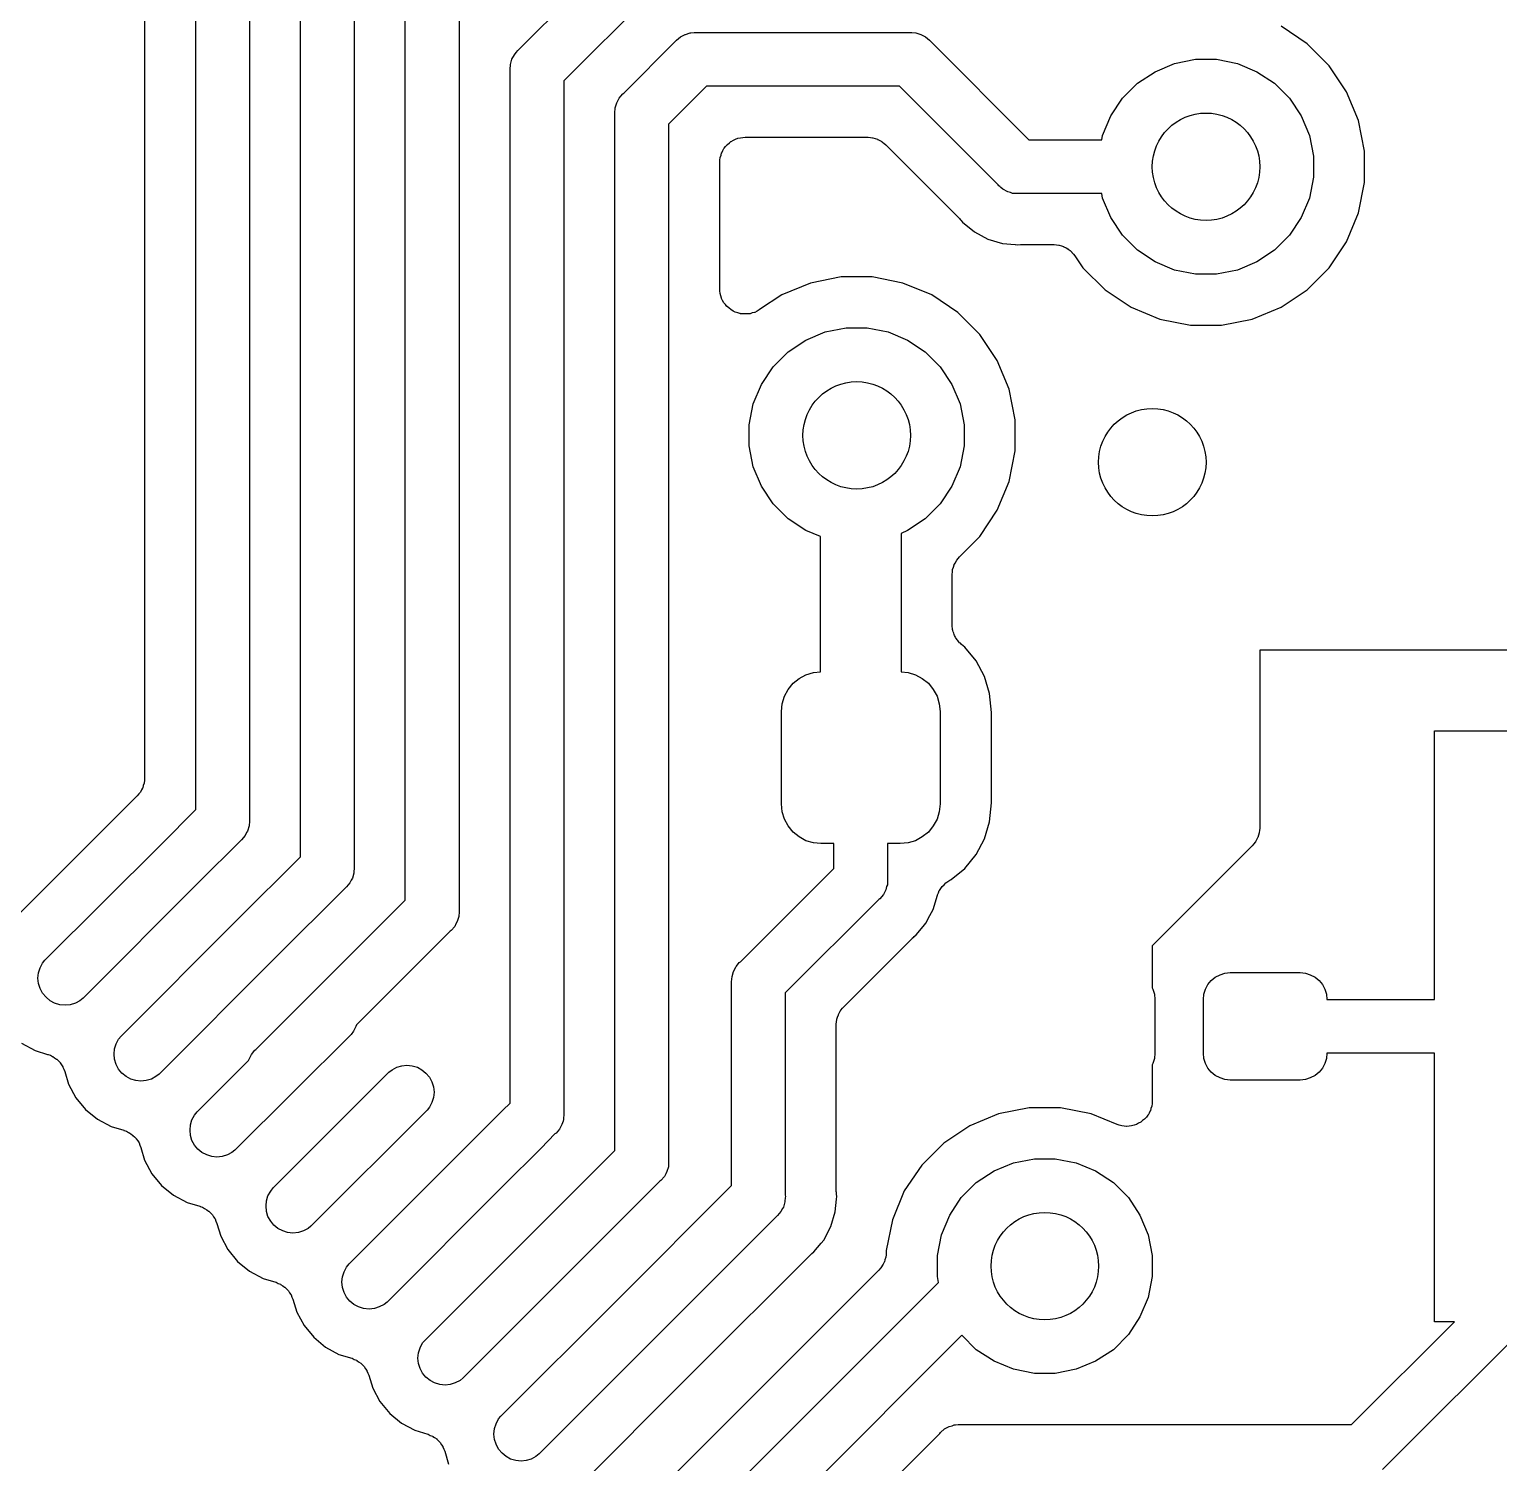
# Model space of a CAD drawing. Extents: x 100.2 to 129.8, y -164.8 to -95.2.
# Drawn here: x 115.22 to 120.69, y -123.12 to -117.79 of the extents above; entities that cross this region are included whole.
import ezdxf

# ---------------------------------------------------------------- set-up
doc = ezdxf.new("R2010")
doc.units = 0
doc.layers.add('BLACK', color=7, linetype='CONTINUOUS')

msp = doc.modelspace()

# ---------------------------------------------------------------- linework, layer by layer
at = {"layer": 'BLACK', "linetype": 'CONTINUOUS'}
for p, q in [((115.84, -120.693), (115.84, -114.88)), ((116.04, -114.916), (116.04, -120.73)), ((116.23, -120.869), (116.23, -115.69)), ((116.43, -115.726), (116.43, -120.905)), ((116.62, -121.03), (116.62, -116.5)), ((116.82, -116.536), (116.82, -121.067)), ((115.65, -116.641), (115.65, -120.575)), ((117.043, -117.864), (117.464, -117.443)), ((117.58, -117.61), (117.21, -117.98)), ((117.626, -117.833), (117.629, -117.829)), ((117.629, -117.829), (117.644, -117.816)), ((117.644, -117.816), (117.662, -117.807)), ((117.662, -117.807), (117.663, -117.807)), ((117.663, -117.807), (117.68, -117.801)), ((117.68, -117.801), (117.682, -117.801)), ((117.682, -117.801), (117.695, -117.8)), ((117.695, -117.8), (117.695, -117.8)), ((117.695, -117.8), (117.7, -117.8)), ((117.7, -117.8), (117.705, -117.8)), ((117.705, -117.8), (118.495, -117.8)), ((118.495, -117.8), (118.5, -117.8)), ((118.5, -117.8), (118.505, -117.8)), ((118.505, -117.8), (118.505, -117.8)), ((118.505, -117.8), (118.52, -117.801)), ((118.52, -117.801), (118.538, -117.807)), ((118.538, -117.807), (118.556, -117.816)), ((118.556, -117.816), (118.571, -117.829)), ((118.571, -117.829), (118.574, -117.833)), ((119.976, -117.842), (119.879, -117.777)), ((117.017, -117.9), (117.026, -117.883)), ((117.026, -117.883), (117.033, -117.874)), ((117.033, -117.874), (117.039, -117.867)), ((117.039, -117.867), (117.043, -117.864)), ((117.433, -118.026), (117.626, -117.833)), ((118.574, -117.833), (118.941, -118.2)), ((120.058, -117.924), (119.976, -117.842)), ((117.01, -117.938), (117.011, -117.919)), ((117.01, -117.943), (117.01, -117.938)), ((117.011, -117.919), (117.017, -117.9)), ((119.411, -117.946), (119.483, -117.915)), ((119.483, -117.915), (119.561, -117.9)), ((119.561, -117.9), (119.639, -117.9)), ((119.639, -117.9), (119.717, -117.915)), ((119.717, -117.915), (119.789, -117.946)), ((120.123, -118.021), (120.058, -117.924)), ((117.01, -118.485), (117.01, -117.943)), ((117.21, -117.98), (117.21, -121.822)), ((119.289, -118.045), (119.345, -117.989)), ((119.345, -117.989), (119.411, -117.946)), ((119.789, -117.946), (119.855, -117.989)), ((119.855, -117.989), (119.911, -118.045)), ((117.407, -118.062), (117.416, -118.044)), ((117.416, -118.044), (117.422, -118.037)), ((117.422, -118.037), (117.429, -118.029)), ((117.429, -118.029), (117.433, -118.026)), ((117.741, -118), (117.6, -118.141)), ((118.459, -118), (117.741, -118)), ((118.826, -118.367), (118.459, -118)), ((119.246, -118.111), (119.289, -118.045)), ((119.911, -118.045), (119.954, -118.111)), ((120.167, -118.128), (120.123, -118.021)), ((117.4, -118.1), (117.401, -118.08)), ((117.4, -118.105), (117.4, -118.1)), ((117.401, -118.08), (117.407, -118.062)), ((117.4, -121.962), (117.4, -118.105)), ((117.6, -118.141), (117.6, -121.998)), ((119.215, -118.183), (119.246, -118.111)), ((119.954, -118.111), (119.985, -118.183)), ((120.19, -118.242), (120.167, -118.128)), ((117.819, -118.217), (117.826, -118.211)), ((117.826, -118.211), (117.832, -118.206)), ((117.832, -118.206), (117.833, -118.206)), ((117.833, -118.206), (117.841, -118.201)), ((117.833, -118.206), (117.833, -118.206)), ((117.841, -118.201), (117.849, -118.197)), ((117.849, -118.197), (117.858, -118.194)), ((117.849, -118.197), (117.849, -118.197)), ((117.849, -118.197), (117.849, -118.197)), ((117.858, -118.194), (117.867, -118.192)), ((117.867, -118.192), (117.876, -118.191)), ((117.867, -118.192), (117.867, -118.192)), ((117.867, -118.192), (117.867, -118.192)), ((117.876, -118.191), (117.885, -118.19)), ((117.885, -118.19), (118.341, -118.19)), ((118.341, -118.19), (118.341, -118.19)), ((118.341, -118.19), (118.341, -118.19)), ((118.341, -118.19), (118.341, -118.19)), ((118.341, -118.19), (118.342, -118.19)), ((118.342, -118.19), (118.351, -118.191)), ((118.351, -118.191), (118.359, -118.192)), ((118.359, -118.192), (118.36, -118.192)), ((118.36, -118.192), (118.36, -118.192)), ((118.36, -118.192), (118.369, -118.195)), ((118.369, -118.195), (118.377, -118.197)), ((118.377, -118.197), (118.377, -118.198)), ((118.377, -118.198), (118.378, -118.198)), ((118.378, -118.198), (118.386, -118.202)), ((118.386, -118.202), (118.393, -118.206)), ((118.393, -118.206), (118.394, -118.206)), ((118.394, -118.206), (118.394, -118.207)), ((118.394, -118.207), (118.401, -118.212)), ((118.401, -118.212), (118.408, -118.218)), ((118.941, -118.2), (119.212, -118.2)), ((119.212, -118.2), (119.215, -118.183)), ((119.985, -118.183), (120, -118.261)), ((117.791, -118.275), (117.792, -118.266)), ((117.792, -118.265), (117.795, -118.257)), ((117.792, -118.266), (117.792, -118.265)), ((117.792, -118.266), (117.792, -118.266)), ((117.795, -118.257), (117.797, -118.248)), ((117.797, -118.248), (117.798, -118.248)), ((117.798, -118.248), (117.802, -118.24)), ((117.798, -118.248), (117.798, -118.248)), ((117.802, -118.24), (117.806, -118.232)), ((117.806, -118.232), (117.807, -118.231)), ((117.806, -118.232), (117.806, -118.232)), ((117.807, -118.231), (117.812, -118.224)), ((117.812, -118.224), (117.818, -118.218)), ((117.818, -118.218), (117.818, -118.217)), ((117.818, -118.217), (117.819, -118.217)), ((118.408, -118.218), (118.682, -118.492)), ((120, -118.261), (120, -118.339)), ((120.19, -118.358), (120.19, -118.242)), ((117.79, -118.284), (117.791, -118.275)), ((117.79, -118.285), (117.79, -118.284)), ((117.79, -118.284), (117.79, -118.284)), ((117.79, -118.284), (117.79, -118.284)), ((117.79, -118.284), (117.79, -118.284)), ((117.79, -118.753), (117.79, -118.285)), ((118.829, -118.371), (118.826, -118.367)), ((118.833, -118.374), (118.829, -118.371)), ((118.836, -118.377), (118.833, -118.374)), ((118.833, -118.374), (118.833, -118.374)), ((118.844, -118.384), (118.836, -118.377)), ((120, -118.339), (119.985, -118.417)), ((120.167, -118.472), (120.19, -118.358)), ((118.862, -118.393), (118.844, -118.384)), ((118.872, -118.396), (118.862, -118.393)), ((118.88, -118.399), (118.872, -118.396)), ((118.884, -118.399), (118.88, -118.399)), ((118.895, -118.4), (118.884, -118.399)), ((118.9, -118.4), (118.895, -118.4)), ((118.895, -118.4), (118.895, -118.4)), ((118.905, -118.4), (118.9, -118.4)), ((119.212, -118.4), (118.905, -118.4)), ((119.215, -118.417), (119.212, -118.4)), ((119.246, -118.489), (119.215, -118.417)), ((119.985, -118.417), (119.954, -118.489)), ((117.01, -121.786), (117.01, -118.485)), ((117.01, -118.485), (117.01, -118.485)), ((120.123, -118.579), (120.167, -118.472)), ((118.682, -118.492), (118.682, -118.493)), ((118.682, -118.493), (118.685, -118.496)), ((118.685, -118.496), (118.688, -118.499)), ((118.688, -118.499), (118.694, -118.506)), ((118.694, -118.506), (118.738, -118.542)), ((119.289, -118.555), (119.246, -118.489)), ((119.954, -118.489), (119.911, -118.555)), ((118.738, -118.542), (118.788, -118.569)), ((118.788, -118.569), (118.843, -118.586)), ((118.843, -118.586), (118.89, -118.59)), ((118.89, -118.59), (118.891, -118.59)), ((118.891, -118.59), (118.9, -118.591)), ((118.9, -118.591), (118.91, -118.59)), ((118.91, -118.59), (118.911, -118.59)), ((118.911, -118.59), (118.915, -118.59)), ((118.915, -118.59), (118.919, -118.59)), ((118.919, -118.59), (119.033, -118.59)), ((119.033, -118.59), (119.034, -118.59)), ((119.034, -118.59), (119.034, -118.59)), ((119.034, -118.59), (119.034, -118.59)), ((119.034, -118.59), (119.035, -118.59)), ((119.035, -118.59), (119.044, -118.591)), ((119.044, -118.591), (119.052, -118.592)), ((119.052, -118.592), (119.053, -118.592)), ((119.053, -118.592), (119.053, -118.592)), ((119.053, -118.592), (119.062, -118.595)), ((119.062, -118.595), (119.07, -118.597)), ((119.345, -118.611), (119.289, -118.555)), ((119.911, -118.555), (119.855, -118.611)), ((120.058, -118.676), (120.123, -118.579)), ((119.07, -118.597), (119.07, -118.598)), ((119.07, -118.598), (119.071, -118.598)), ((119.071, -118.598), (119.079, -118.602)), ((119.079, -118.602), (119.086, -118.606)), ((119.086, -118.606), (119.087, -118.606)), ((119.087, -118.606), (119.087, -118.607)), ((119.087, -118.607), (119.094, -118.612)), ((119.094, -118.612), (119.101, -118.618)), ((119.101, -118.618), (119.101, -118.618)), ((119.101, -118.618), (119.101, -118.619)), ((119.101, -118.619), (119.107, -118.625)), ((119.107, -118.625), (119.112, -118.632)), ((119.112, -118.632), (119.142, -118.676)), ((119.411, -118.654), (119.345, -118.611)), ((119.855, -118.611), (119.789, -118.654)), ((119.142, -118.676), (119.224, -118.758)), ((119.483, -118.685), (119.411, -118.654)), ((119.561, -118.7), (119.483, -118.685)), ((119.639, -118.7), (119.561, -118.7)), ((119.717, -118.685), (119.639, -118.7)), ((119.789, -118.654), (119.717, -118.685)), ((119.976, -118.758), (120.058, -118.676)), ((117.791, -118.763), (117.79, -118.753)), ((118.128, -118.733), (118.021, -118.777)), ((118.242, -118.71), (118.128, -118.733)), ((118.358, -118.71), (118.242, -118.71)), ((118.472, -118.733), (118.358, -118.71)), ((118.579, -118.777), (118.472, -118.733)), ((119.224, -118.758), (119.321, -118.823)), ((119.879, -118.823), (119.976, -118.758)), ((117.792, -118.771), (117.791, -118.763)), ((117.792, -118.772), (117.792, -118.771)), ((117.794, -118.781), (117.792, -118.772)), ((117.792, -118.772), (117.792, -118.772)), ((117.797, -118.789), (117.794, -118.781)), ((117.797, -118.79), (117.797, -118.789)), ((117.797, -118.789), (117.797, -118.789)), ((117.801, -118.798), (117.797, -118.79)), ((117.806, -118.806), (117.801, -118.798)), ((117.812, -118.813), (117.806, -118.806)), ((117.806, -118.806), (117.806, -118.806)), ((117.806, -118.806), (117.806, -118.806)), ((117.817, -118.82), (117.812, -118.813)), ((118.021, -118.777), (117.938, -118.832)), ((118.676, -118.842), (118.579, -118.777)), ((117.818, -118.82), (117.817, -118.82)), ((117.817, -118.82), (117.817, -118.82)), ((117.825, -118.826), (117.818, -118.82)), ((117.832, -118.832), (117.825, -118.826)), ((117.84, -118.837), (117.832, -118.832)), ((117.832, -118.832), (117.832, -118.832)), ((117.832, -118.832), (117.832, -118.832)), ((117.848, -118.841), (117.84, -118.837)), ((117.857, -118.844), (117.848, -118.841)), ((117.848, -118.841), (117.848, -118.841)), ((117.848, -118.841), (117.848, -118.841)), ((117.865, -118.846), (117.857, -118.844)), ((117.866, -118.846), (117.865, -118.846)), ((117.866, -118.847), (117.866, -118.846)), ((117.875, -118.847), (117.866, -118.847)), ((117.884, -118.848), (117.875, -118.847)), ((117.893, -118.848), (117.884, -118.848)), ((117.884, -118.848), (117.884, -118.848)), ((117.884, -118.848), (117.884, -118.848)), ((117.902, -118.847), (117.893, -118.848)), ((117.903, -118.847), (117.902, -118.847)), ((117.911, -118.844), (117.903, -118.847)), ((117.903, -118.847), (117.903, -118.847)), ((117.92, -118.842), (117.911, -118.844)), ((117.921, -118.842), (117.92, -118.842)), ((117.92, -118.842), (117.92, -118.842)), ((117.929, -118.837), (117.921, -118.842)), ((117.937, -118.833), (117.929, -118.837)), ((117.938, -118.832), (117.937, -118.833)), ((117.937, -118.833), (117.937, -118.833)), ((117.937, -118.833), (117.937, -118.833)), ((117.937, -118.833), (117.937, -118.833)), ((118.758, -118.924), (118.676, -118.842)), ((119.321, -118.823), (119.428, -118.867)), ((119.428, -118.867), (119.542, -118.89)), ((119.658, -118.89), (119.772, -118.867)), ((119.772, -118.867), (119.879, -118.823)), ((118.111, -118.946), (118.183, -118.915)), ((118.183, -118.915), (118.261, -118.9)), ((118.261, -118.9), (118.339, -118.9)), ((118.339, -118.9), (118.417, -118.915)), ((118.417, -118.915), (118.489, -118.946)), ((118.823, -119.021), (118.758, -118.924)), ((119.542, -118.89), (119.658, -118.89)), ((118.045, -118.989), (118.111, -118.946)), ((118.489, -118.946), (118.555, -118.989)), ((117.989, -119.045), (118.045, -118.989)), ((118.555, -118.989), (118.611, -119.045)), ((118.867, -119.128), (118.823, -119.021)), ((117.946, -119.111), (117.989, -119.045)), ((118.611, -119.045), (118.654, -119.111)), ((117.915, -119.183), (117.946, -119.111)), ((118.654, -119.111), (118.685, -119.183)), ((118.89, -119.242), (118.867, -119.128)), ((117.9, -119.261), (117.915, -119.183)), ((118.685, -119.183), (118.7, -119.261)), ((118.89, -119.358), (118.89, -119.242)), ((117.9, -119.339), (117.9, -119.261)), ((118.7, -119.261), (118.7, -119.339)), ((117.915, -119.417), (117.9, -119.339)), ((118.7, -119.339), (118.685, -119.417)), ((118.867, -119.472), (118.89, -119.358)), ((117.946, -119.489), (117.915, -119.417)), ((118.685, -119.417), (118.654, -119.489)), ((117.989, -119.555), (117.946, -119.489)), ((118.654, -119.489), (118.611, -119.555)), ((118.823, -119.579), (118.867, -119.472)), ((118.045, -119.611), (117.989, -119.555)), ((118.611, -119.555), (118.555, -119.611)), ((118.758, -119.676), (118.823, -119.579)), ((118.111, -119.654), (118.045, -119.611)), ((118.555, -119.611), (118.489, -119.654)), ((118.165, -119.677), (118.111, -119.654)), ((118.165, -120.18), (118.165, -119.677)), ((118.489, -119.654), (118.465, -119.665)), ((118.465, -119.665), (118.465, -120.18)), ((118.683, -119.752), (118.758, -119.676)), ((118.657, -119.799), (118.66, -119.791)), ((118.657, -119.8), (118.657, -119.799)), ((118.657, -119.799), (118.657, -119.799)), ((118.66, -119.791), (118.662, -119.782)), ((118.662, -119.782), (118.663, -119.782)), ((118.663, -119.781), (118.667, -119.774)), ((118.663, -119.782), (118.663, -119.781)), ((118.667, -119.774), (118.671, -119.766)), ((118.671, -119.766), (118.672, -119.765)), ((118.671, -119.766), (118.671, -119.766)), ((118.672, -119.765), (118.677, -119.758)), ((118.677, -119.758), (118.683, -119.752)), ((118.655, -119.817), (118.656, -119.809)), ((118.655, -119.818), (118.655, -119.817)), ((118.655, -119.819), (118.655, -119.818)), ((118.655, -119.818), (118.655, -119.818)), ((118.655, -119.818), (118.655, -119.818)), ((118.655, -120.005), (118.655, -119.819)), ((118.656, -119.809), (118.657, -119.8)), ((118.655, -120.009), (118.655, -120.005)), ((118.655, -120.013), (118.655, -120.009)), ((118.656, -120.018), (118.655, -120.013)), ((118.657, -120.023), (118.656, -120.018)), ((118.658, -120.027), (118.657, -120.023)), ((118.659, -120.031), (118.658, -120.027)), ((118.661, -120.036), (118.659, -120.031)), ((118.662, -120.041), (118.661, -120.036)), ((118.664, -120.045), (118.662, -120.041)), ((118.666, -120.049), (118.664, -120.045)), ((118.668, -120.053), (118.666, -120.049)), ((118.671, -120.057), (118.668, -120.053)), ((118.674, -120.061), (118.671, -120.057)), ((118.676, -120.064), (118.674, -120.061)), ((118.679, -120.068), (118.676, -120.064)), ((118.683, -120.072), (118.679, -120.068)), ((118.686, -120.074), (118.683, -120.072)), ((118.689, -120.077), (118.686, -120.074)), ((118.69, -120.078), (118.689, -120.077)), ((118.702, -120.088), (118.69, -120.078)), ((118.744, -120.139), (118.702, -120.088)), ((119.805, -120.1), (119.8, -120.1)), ((119.8, -120.1), (119.8, -120.105)), ((119.8, -120.105), (119.8, -120.761)), ((124.595, -120.1), (119.805, -120.1)), ((118.139, -120.183), (118.165, -120.18)), ((118.465, -120.18), (118.491, -120.183)), ((118.775, -120.198), (118.744, -120.139)), ((118.045, -120.246), (118.063, -120.223)), ((118.063, -120.223), (118.086, -120.205)), ((118.086, -120.205), (118.111, -120.191)), ((118.111, -120.191), (118.139, -120.183)), ((118.491, -120.183), (118.519, -120.191)), ((118.519, -120.191), (118.544, -120.205)), ((118.544, -120.205), (118.567, -120.223)), ((118.567, -120.223), (118.585, -120.246)), ((118.794, -120.261), (118.775, -120.198)), ((118.023, -120.299), (118.031, -120.271)), ((118.031, -120.271), (118.045, -120.246)), ((118.585, -120.246), (118.599, -120.271)), ((118.599, -120.271), (118.607, -120.299)), ((118.801, -120.332), (118.794, -120.261)), ((118.02, -120.328), (118.023, -120.299)), ((118.02, -120.672), (118.02, -120.328)), ((118.607, -120.299), (118.61, -120.328)), ((118.61, -120.328), (118.61, -120.672)), ((118.801, -120.668), (118.801, -120.332)), ((120.45, -121.4), (120.45, -120.4)), ((120.45, -120.4), (121.8, -120.4)), ((115.642, -120.613), (115.638, -120.62)), ((115.643, -120.612), (115.642, -120.612)), ((115.642, -120.612), (115.642, -120.613)), ((115.645, -120.603), (115.643, -120.612)), ((115.648, -120.595), (115.645, -120.603)), ((115.649, -120.585), (115.648, -120.594)), ((115.648, -120.594), (115.648, -120.594)), ((115.648, -120.594), (115.648, -120.595)), ((115.65, -120.576), (115.649, -120.585)), ((115.65, -120.575), (115.65, -120.575)), ((115.65, -120.575), (115.65, -120.575)), ((115.65, -120.575), (115.65, -120.575)), ((115.65, -120.575), (115.65, -120.576)), ((115.622, -120.642), (115.586, -120.678)), ((115.628, -120.635), (115.622, -120.642)), ((115.633, -120.629), (115.628, -120.635)), ((115.634, -120.628), (115.633, -120.629)), ((115.638, -120.62), (115.634, -120.628)), ((115.634, -120.628), (115.634, -120.628)), ((118.023, -120.701), (118.02, -120.672)), ((118.61, -120.672), (118.607, -120.701)), ((118.794, -120.739), (118.801, -120.668)), ((115.586, -120.678), (115.138, -121.126)), ((115.711, -120.823), (115.84, -120.693)), ((118.031, -120.729), (118.023, -120.701)), ((118.607, -120.701), (118.599, -120.729)), ((116.029, -120.779), (116.024, -120.79)), ((116.033, -120.773), (116.029, -120.779)), ((116.039, -120.754), (116.033, -120.773)), ((116.04, -120.739), (116.039, -120.751)), ((116.039, -120.751), (116.039, -120.754)), ((116.04, -120.73), (116.04, -120.735)), ((116.04, -120.735), (116.04, -120.739)), ((116.04, -120.739), (116.04, -120.739)), ((118.045, -120.754), (118.031, -120.729)), ((118.063, -120.777), (118.045, -120.754)), ((118.086, -120.795), (118.063, -120.777)), ((118.567, -120.777), (118.544, -120.795)), ((118.585, -120.754), (118.567, -120.777)), ((118.599, -120.729), (118.585, -120.754)), ((118.775, -120.802), (118.794, -120.739)), ((119.798, -120.78), (119.795, -120.789)), ((119.799, -120.771), (119.798, -120.779)), ((119.798, -120.779), (119.798, -120.78)), ((119.798, -120.78), (119.798, -120.78)), ((119.8, -120.762), (119.799, -120.771)), ((119.8, -120.761), (119.8, -120.761)), ((119.8, -120.761), (119.8, -120.761)), ((119.8, -120.761), (119.8, -120.761)), ((119.8, -120.761), (119.8, -120.762)), ((115.279, -121.254), (115.711, -120.823)), ((116.007, -120.809), (115.852, -120.964)), ((116.011, -120.806), (116.007, -120.809)), ((116.024, -120.79), (116.011, -120.806)), ((118.111, -120.809), (118.086, -120.795)), ((118.139, -120.817), (118.111, -120.809)), ((118.167, -120.82), (118.139, -120.817)), ((118.215, -120.82), (118.167, -120.82)), ((118.215, -120.912), (118.215, -120.82)), ((118.462, -120.82), (118.415, -120.82)), ((118.415, -120.82), (118.415, -120.949)), ((118.491, -120.817), (118.462, -120.82)), ((118.519, -120.809), (118.491, -120.817)), ((118.544, -120.795), (118.519, -120.809)), ((118.744, -120.861), (118.775, -120.802)), ((119.772, -120.828), (119.403, -121.197)), ((119.778, -120.821), (119.772, -120.828)), ((119.783, -120.814), (119.778, -120.821)), ((119.784, -120.814), (119.783, -120.814)), ((119.788, -120.806), (119.784, -120.813)), ((119.784, -120.813), (119.784, -120.814)), ((119.792, -120.798), (119.788, -120.806)), ((119.793, -120.797), (119.792, -120.798)), ((119.792, -120.798), (119.792, -120.798)), ((119.795, -120.789), (119.793, -120.797)), ((115.993, -121.105), (116.23, -120.869)), ((118.702, -120.912), (118.744, -120.861)), ((116.429, -120.93), (116.423, -120.949)), ((116.43, -120.915), (116.429, -120.921)), ((116.429, -120.921), (116.429, -120.93)), ((116.43, -120.905), (116.43, -120.91)), ((116.43, -120.91), (116.43, -120.915)), ((116.43, -120.915), (116.43, -120.915)), ((117.867, -121.26), (118.215, -120.912)), ((118.651, -120.954), (118.702, -120.912)), ((115.852, -120.964), (115.421, -121.395)), ((116.397, -120.984), (116.135, -121.247)), ((116.401, -120.981), (116.397, -120.984)), ((116.414, -120.966), (116.401, -120.981)), ((116.419, -120.956), (116.414, -120.966)), ((116.423, -120.949), (116.419, -120.956)), ((118.408, -120.992), (118.399, -121.009)), ((118.411, -120.98), (118.408, -120.992)), ((118.414, -120.973), (118.411, -120.98)), ((118.415, -120.959), (118.414, -120.967)), ((118.414, -120.967), (118.414, -120.973)), ((118.415, -120.949), (118.415, -120.954)), ((118.415, -120.954), (118.415, -120.959)), ((118.415, -120.959), (118.415, -120.959)), ((118.604, -121.003), (118.607, -120.995)), ((118.607, -120.995), (118.608, -120.994)), ((118.608, -120.994), (118.613, -120.987)), ((118.608, -120.994), (118.608, -120.994)), ((118.613, -120.987), (118.618, -120.979)), ((118.618, -120.979), (118.625, -120.973)), ((118.618, -120.979), (118.618, -120.979)), ((118.618, -120.979), (118.618, -120.979)), ((118.625, -120.973), (118.631, -120.966)), ((118.631, -120.966), (118.631, -120.966)), ((118.631, -120.966), (118.632, -120.966)), ((118.632, -120.966), (118.639, -120.961)), ((118.639, -120.961), (118.646, -120.956)), ((118.646, -120.956), (118.651, -120.954)), ((116.064, -121.586), (116.62, -121.03)), ((118.382, -121.028), (118.034, -121.376)), ((118.386, -121.025), (118.382, -121.028)), ((118.399, -121.009), (118.386, -121.025)), ((118.584, -121.065), (118.6, -121.012)), ((118.6, -121.012), (118.601, -121.011)), ((118.6, -121.012), (118.6, -121.012)), ((118.6, -121.012), (118.6, -121.012)), ((118.6, -121.012), (118.6, -121.012)), ((118.601, -121.011), (118.604, -121.003)), ((115.562, -121.537), (115.993, -121.105)), ((116.813, -121.11), (116.808, -121.119)), ((116.819, -121.091), (116.813, -121.11)), ((116.82, -121.077), (116.819, -121.087)), ((116.819, -121.087), (116.819, -121.091)), ((116.82, -121.067), (116.82, -121.072)), ((116.82, -121.072), (116.82, -121.077)), ((116.82, -121.077), (116.82, -121.077)), ((118.557, -121.116), (118.572, -121.087)), ((118.572, -121.087), (118.584, -121.065)), ((118.572, -121.087), (118.572, -121.087)), ((116.787, -121.146), (116.438, -121.495)), ((116.791, -121.143), (116.787, -121.146)), ((116.804, -121.128), (116.791, -121.143)), ((116.808, -121.119), (116.804, -121.128)), ((118.511, -121.169), (118.514, -121.166)), ((118.514, -121.166), (118.521, -121.16)), ((118.521, -121.16), (118.547, -121.129)), ((118.547, -121.129), (118.557, -121.116)), ((118.547, -121.129), (118.547, -121.129)), ((118.252, -121.427), (118.507, -121.172)), ((118.507, -121.172), (118.508, -121.171)), ((118.508, -121.171), (118.511, -121.169)), ((119.403, -121.197), (119.4, -121.2)), ((119.4, -121.2), (119.4, -121.205)), ((119.4, -121.205), (119.4, -121.357)), ((115.261, -121.283), (115.27, -121.265)), ((115.27, -121.265), (115.279, -121.254)), ((116.135, -121.247), (115.704, -121.678)), ((117.853, -121.276), (117.863, -121.263)), ((117.863, -121.263), (117.867, -121.26)), ((115.253, -121.321), (115.255, -121.301)), ((115.255, -121.341), (115.253, -121.321)), ((115.255, -121.301), (115.261, -121.283)), ((117.834, -121.334), (117.836, -121.315)), ((117.836, -121.315), (117.841, -121.296)), ((117.841, -121.296), (117.851, -121.278)), ((117.851, -121.278), (117.853, -121.276)), ((119.607, -121.344), (119.619, -121.329)), ((119.619, -121.329), (119.634, -121.317)), ((119.634, -121.317), (119.652, -121.308)), ((119.652, -121.308), (119.67, -121.302)), ((119.67, -121.302), (119.69, -121.3)), ((119.69, -121.3), (119.95, -121.3)), ((119.95, -121.3), (119.97, -121.302)), ((119.97, -121.302), (119.988, -121.308)), ((119.988, -121.308), (120.006, -121.317)), ((120.006, -121.317), (120.021, -121.329)), ((120.021, -121.329), (120.033, -121.344)), ((115.261, -121.359), (115.255, -121.341)), ((115.27, -121.377), (115.261, -121.359)), ((115.283, -121.392), (115.27, -121.377)), ((117.834, -121.339), (117.834, -121.334)), ((117.834, -122.093), (117.834, -121.339)), ((118.034, -121.376), (118.034, -122.129)), ((119.4, -121.357), (119.402, -121.362)), ((119.402, -121.362), (119.408, -121.38)), ((119.408, -121.38), (119.41, -121.4)), ((119.59, -121.4), (119.592, -121.38)), ((119.592, -121.38), (119.598, -121.362)), ((119.598, -121.362), (119.607, -121.344)), ((120.033, -121.344), (120.042, -121.362)), ((120.042, -121.362), (120.048, -121.38)), ((120.048, -121.38), (120.05, -121.4)), ((115.298, -121.405), (115.283, -121.392)), ((115.315, -121.414), (115.298, -121.405)), ((115.334, -121.42), (115.315, -121.414)), ((115.354, -121.421), (115.334, -121.42)), ((115.373, -121.42), (115.354, -121.421)), ((115.392, -121.414), (115.373, -121.42)), ((115.409, -121.405), (115.392, -121.414)), ((115.421, -121.395), (115.409, -121.405)), ((118.241, -121.44), (118.247, -121.433)), ((118.247, -121.433), (118.252, -121.427)), ((119.41, -121.4), (119.41, -121.6)), ((119.59, -121.6), (119.59, -121.4)), ((120.05, -121.4), (120.45, -121.4)), ((118.224, -121.492), (118.225, -121.484)), ((118.224, -121.493), (118.224, -121.492)), ((118.224, -121.494), (118.224, -121.493)), ((118.224, -121.493), (118.224, -121.493)), ((118.224, -121.493), (118.224, -121.493)), ((118.224, -122.115), (118.224, -121.494)), ((118.225, -121.484), (118.226, -121.475)), ((118.226, -121.474), (118.229, -121.466)), ((118.226, -121.475), (118.226, -121.474)), ((118.226, -121.475), (118.226, -121.475)), ((118.229, -121.466), (118.232, -121.457)), ((118.232, -121.456), (118.236, -121.449)), ((118.232, -121.457), (118.232, -121.456)), ((118.232, -121.457), (118.232, -121.457)), ((118.236, -121.449), (118.24, -121.441)), ((118.24, -121.441), (118.241, -121.441)), ((118.241, -121.441), (118.241, -121.44)), ((115.544, -121.565), (115.553, -121.548)), ((115.553, -121.548), (115.562, -121.537)), ((116.418, -121.53), (116.206, -121.742)), ((116.427, -121.518), (116.418, -121.53)), ((116.436, -121.501), (116.427, -121.518)), ((116.438, -121.495), (116.436, -121.501)), ((115.192, -121.563), (115.242, -121.59)), ((115.242, -121.59), (115.289, -121.605)), ((115.536, -121.604), (115.538, -121.584)), ((115.538, -121.584), (115.544, -121.565)), ((116.048, -121.605), (116.06, -121.589)), ((116.06, -121.589), (116.064, -121.586)), ((119.41, -121.6), (119.408, -121.62)), ((119.592, -121.62), (119.59, -121.6)), ((120.05, -121.6), (120.048, -121.62)), ((120.45, -121.6), (120.05, -121.6)), ((120.45, -122.6), (120.45, -121.6)), ((115.289, -121.605), (115.29, -121.605)), ((115.29, -121.605), (115.29, -121.605)), ((115.29, -121.605), (115.29, -121.605)), ((115.29, -121.605), (115.291, -121.605)), ((115.291, -121.605), (115.299, -121.608)), ((115.299, -121.608), (115.307, -121.612)), ((115.307, -121.612), (115.307, -121.612)), ((115.307, -121.612), (115.308, -121.612)), ((115.308, -121.612), (115.315, -121.617)), ((115.315, -121.617), (115.322, -121.622)), ((115.322, -121.622), (115.323, -121.623)), ((115.323, -121.623), (115.323, -121.623)), ((115.323, -121.623), (115.329, -121.629)), ((115.329, -121.629), (115.335, -121.635)), ((115.335, -121.635), (115.336, -121.636)), ((115.336, -121.636), (115.336, -121.636)), ((115.336, -121.636), (115.341, -121.643)), ((115.341, -121.643), (115.346, -121.651)), ((115.346, -121.651), (115.346, -121.651)), ((115.346, -121.651), (115.346, -121.652)), ((115.346, -121.652), (115.349, -121.66)), ((115.538, -121.623), (115.536, -121.604)), ((115.544, -121.642), (115.538, -121.623)), ((115.553, -121.66), (115.544, -121.642)), ((115.845, -121.819), (116.037, -121.628)), ((116.037, -121.628), (116.039, -121.622)), ((116.039, -121.622), (116.048, -121.605)), ((116.571, -121.662), (116.588, -121.652)), ((116.588, -121.652), (116.607, -121.647)), ((116.607, -121.647), (116.626, -121.645)), ((116.626, -121.645), (116.646, -121.647)), ((116.646, -121.647), (116.665, -121.652)), ((116.665, -121.652), (116.682, -121.662)), ((119.402, -121.638), (119.4, -121.643)), ((119.4, -121.643), (119.4, -121.778)), ((119.408, -121.62), (119.402, -121.638)), ((119.598, -121.638), (119.592, -121.62)), ((119.607, -121.656), (119.598, -121.638)), ((119.619, -121.671), (119.607, -121.656)), ((120.033, -121.656), (120.021, -121.671)), ((120.042, -121.638), (120.033, -121.656)), ((120.048, -121.62), (120.042, -121.638)), ((115.349, -121.66), (115.353, -121.668)), ((115.353, -121.668), (115.367, -121.715)), ((115.565, -121.675), (115.553, -121.66)), ((115.581, -121.687), (115.565, -121.675)), ((115.598, -121.697), (115.581, -121.687)), ((115.617, -121.702), (115.598, -121.697)), ((115.636, -121.704), (115.617, -121.702)), ((115.656, -121.702), (115.636, -121.704)), ((115.675, -121.697), (115.656, -121.702)), ((115.692, -121.687), (115.675, -121.697)), ((115.704, -121.678), (115.692, -121.687)), ((116.128, -122.102), (116.559, -121.671)), ((116.559, -121.671), (116.571, -121.662)), ((116.682, -121.662), (116.697, -121.674)), ((116.697, -121.674), (116.71, -121.689)), ((116.71, -121.689), (116.719, -121.707)), ((116.719, -121.707), (116.725, -121.726)), ((119.634, -121.683), (119.619, -121.671)), ((119.652, -121.692), (119.634, -121.683)), ((119.67, -121.698), (119.652, -121.692)), ((119.69, -121.7), (119.67, -121.698)), ((119.95, -121.7), (119.69, -121.7)), ((119.97, -121.698), (119.95, -121.7)), ((119.988, -121.692), (119.97, -121.698)), ((120.006, -121.683), (119.988, -121.692)), ((120.021, -121.671), (120.006, -121.683)), ((115.367, -121.715), (115.394, -121.766)), ((115.394, -121.766), (115.43, -121.81)), ((116.199, -121.749), (115.986, -121.961)), ((116.202, -121.746), (116.199, -121.749)), ((116.206, -121.742), (116.202, -121.746)), ((116.725, -121.765), (116.719, -121.784)), ((116.725, -121.726), (116.727, -121.745)), ((116.727, -121.745), (116.725, -121.765)), ((115.43, -121.81), (115.474, -121.846)), ((115.836, -121.831), (115.845, -121.819)), ((116.701, -121.812), (116.269, -122.244)), ((116.71, -121.801), (116.701, -121.812)), ((116.719, -121.784), (116.71, -121.801)), ((116.842, -121.954), (116.983, -121.812)), ((116.983, -121.812), (117.01, -121.786)), ((116.983, -121.812), (116.983, -121.812)), ((117.21, -121.822), (117.21, -121.827)), ((118.942, -121.803), (118.828, -121.826)), ((119.058, -121.803), (118.942, -121.803)), ((119.172, -121.826), (119.058, -121.803)), ((119.392, -121.815), (119.388, -121.823)), ((119.393, -121.815), (119.392, -121.815)), ((119.392, -121.815), (119.392, -121.815)), ((119.395, -121.806), (119.393, -121.815)), ((119.398, -121.797), (119.395, -121.806)), ((119.399, -121.788), (119.398, -121.797)), ((119.398, -121.797), (119.398, -121.797)), ((119.398, -121.797), (119.398, -121.797)), ((119.4, -121.779), (119.399, -121.788)), ((119.4, -121.778), (119.4, -121.779)), ((119.4, -121.779), (119.4, -121.779)), ((119.4, -121.779), (119.4, -121.779)), ((119.4, -121.779), (119.4, -121.779)), ((115.474, -121.846), (115.525, -121.873)), ((115.525, -121.873), (115.572, -121.887)), ((115.819, -121.887), (115.821, -121.867)), ((115.821, -121.867), (115.826, -121.848)), ((115.826, -121.848), (115.836, -121.831)), ((117.203, -121.866), (117.194, -121.883)), ((117.207, -121.853), (117.203, -121.866)), ((117.209, -121.847), (117.207, -121.853)), ((117.21, -121.832), (117.209, -121.839)), ((117.209, -121.839), (117.209, -121.847)), ((117.21, -121.827), (117.21, -121.832)), ((117.21, -121.832), (117.21, -121.832)), ((118.721, -121.87), (118.624, -121.935)), ((118.828, -121.826), (118.721, -121.87)), ((119.269, -121.866), (119.172, -121.826)), ((119.277, -121.868), (119.269, -121.866)), ((119.286, -121.871), (119.277, -121.868)), ((119.295, -121.872), (119.286, -121.871)), ((119.286, -121.871), (119.286, -121.871)), ((119.286, -121.871), (119.286, -121.871)), ((119.304, -121.873), (119.295, -121.872)), ((119.305, -121.873), (119.304, -121.873)), ((119.314, -121.872), (119.305, -121.873)), ((119.305, -121.873), (119.305, -121.873)), ((119.323, -121.871), (119.314, -121.872)), ((119.332, -121.868), (119.323, -121.871)), ((119.323, -121.871), (119.323, -121.871)), ((119.323, -121.871), (119.323, -121.871)), ((119.341, -121.866), (119.332, -121.868)), ((119.349, -121.861), (119.341, -121.866)), ((119.341, -121.866), (119.341, -121.866)), ((119.341, -121.866), (119.341, -121.866)), ((119.357, -121.857), (119.349, -121.861)), ((119.364, -121.851), (119.357, -121.857)), ((119.357, -121.857), (119.357, -121.857)), ((119.357, -121.857), (119.357, -121.857)), ((119.371, -121.846), (119.364, -121.851)), ((119.372, -121.845), (119.371, -121.846)), ((119.378, -121.838), (119.372, -121.845)), ((119.372, -121.845), (119.372, -121.845)), ((119.383, -121.831), (119.378, -121.838)), ((119.384, -121.831), (119.383, -121.831)), ((119.388, -121.823), (119.384, -121.831)), ((119.384, -121.831), (119.384, -121.831)), ((115.572, -121.887), (115.573, -121.888)), ((115.573, -121.888), (115.573, -121.888)), ((115.573, -121.888), (115.573, -121.888)), ((115.573, -121.888), (115.574, -121.888)), ((115.574, -121.888), (115.582, -121.891)), ((115.582, -121.891), (115.59, -121.895)), ((115.59, -121.895), (115.59, -121.895)), ((115.59, -121.895), (115.591, -121.895)), ((115.591, -121.895), (115.598, -121.9)), ((115.598, -121.9), (115.605, -121.905)), ((115.605, -121.905), (115.606, -121.905)), ((115.606, -121.905), (115.606, -121.906)), ((115.606, -121.906), (115.612, -121.912)), ((115.612, -121.912), (115.618, -121.918)), ((115.618, -121.918), (115.619, -121.919)), ((115.619, -121.919), (115.619, -121.919)), ((115.619, -121.919), (115.624, -121.926)), ((115.624, -121.926), (115.629, -121.934)), ((115.821, -121.906), (115.819, -121.887)), ((115.826, -121.925), (115.821, -121.906)), ((115.836, -121.942), (115.826, -121.925)), ((117.177, -121.901), (117.125, -121.954)), ((117.181, -121.898), (117.177, -121.901)), ((117.194, -121.883), (117.181, -121.898)), ((115.629, -121.934), (115.629, -121.934)), ((115.629, -121.934), (115.629, -121.934)), ((115.629, -121.934), (115.632, -121.943)), ((115.632, -121.943), (115.636, -121.951)), ((115.636, -121.951), (115.65, -121.998)), ((115.848, -121.958), (115.836, -121.942)), ((115.863, -121.97), (115.848, -121.958)), ((115.881, -121.979), (115.863, -121.97)), ((115.9, -121.985), (115.881, -121.979)), ((115.919, -121.987), (115.9, -121.985)), ((115.939, -121.985), (115.919, -121.987)), ((115.958, -121.979), (115.939, -121.985)), ((115.975, -121.97), (115.958, -121.979)), ((115.986, -121.961), (115.975, -121.97)), ((116.411, -122.385), (116.842, -121.954)), ((117.125, -121.954), (116.983, -122.095)), ((117.125, -121.954), (117.125, -121.954)), ((117.125, -122.237), (117.4, -121.962)), ((118.624, -121.935), (118.542, -122.017)), ((115.65, -121.998), (115.677, -122.049)), ((117.593, -122.041), (117.589, -122.049)), ((117.599, -122.023), (117.593, -122.041)), ((117.6, -122.008), (117.599, -122.017)), ((117.599, -122.017), (117.599, -122.023)), ((117.6, -121.998), (117.6, -122.003)), ((117.6, -122.003), (117.6, -122.008)), ((117.6, -122.008), (117.6, -122.008)), ((118.542, -122.017), (118.477, -122.113)), ((118.745, -122.082), (118.811, -122.038)), ((118.811, -122.038), (118.883, -122.008)), ((118.883, -122.008), (118.961, -121.993)), ((118.961, -121.993), (119.039, -121.993)), ((119.039, -121.993), (119.117, -122.008)), ((119.117, -122.008), (119.189, -122.038)), ((119.189, -122.038), (119.255, -122.082)), ((115.677, -122.049), (115.713, -122.093)), ((115.713, -122.093), (115.757, -122.129)), ((116.983, -122.095), (116.552, -122.527)), ((116.983, -122.095), (116.983, -122.095)), ((117.567, -122.077), (117.266, -122.378)), ((117.408, -122.52), (117.834, -122.093)), ((117.571, -122.074), (117.567, -122.077)), ((117.584, -122.059), (117.571, -122.074)), ((117.589, -122.049), (117.584, -122.059)), ((118.689, -122.138), (118.745, -122.082)), ((119.255, -122.082), (119.311, -122.138)), ((115.757, -122.129), (115.808, -122.156)), ((116.102, -122.169), (116.104, -122.15)), ((116.104, -122.15), (116.109, -122.131)), ((116.109, -122.131), (116.119, -122.114)), ((116.119, -122.114), (116.128, -122.102)), ((118.034, -122.139), (118.033, -122.151)), ((118.034, -122.129), (118.035, -122.134)), ((118.035, -122.134), (118.034, -122.139)), ((118.034, -122.139), (118.034, -122.139)), ((118.22, -122.191), (118.225, -122.144)), ((118.225, -122.119), (118.224, -122.115)), ((118.225, -122.123), (118.225, -122.119)), ((118.225, -122.125), (118.225, -122.123)), ((118.226, -122.134), (118.225, -122.125)), ((118.225, -122.144), (118.226, -122.134)), ((118.225, -122.144), (118.225, -122.144)), ((118.477, -122.113), (118.433, -122.221)), ((118.646, -122.203), (118.689, -122.138)), ((119.311, -122.138), (119.354, -122.203)), ((115.808, -122.156), (115.855, -122.17)), ((115.855, -122.17), (115.856, -122.17)), ((115.856, -122.17), (115.856, -122.17)), ((115.856, -122.17), (115.856, -122.17)), ((115.856, -122.17), (115.856, -122.171)), ((115.856, -122.171), (115.865, -122.174)), ((115.865, -122.174), (115.873, -122.178)), ((115.873, -122.178), (115.873, -122.178)), ((115.873, -122.178), (115.873, -122.178)), ((115.873, -122.178), (115.881, -122.183)), ((115.881, -122.183), (115.888, -122.188)), ((115.888, -122.188), (115.888, -122.188)), ((115.888, -122.188), (115.889, -122.188)), ((115.889, -122.188), (115.895, -122.195)), ((115.895, -122.195), (115.901, -122.201)), ((115.901, -122.201), (115.901, -122.201)), ((115.901, -122.201), (115.902, -122.202)), ((115.902, -122.202), (115.906, -122.209)), ((116.104, -122.189), (116.102, -122.169)), ((116.109, -122.208), (116.104, -122.189)), ((118.005, -122.205), (118.002, -122.208)), ((118.018, -122.19), (118.005, -122.205)), ((118.024, -122.178), (118.018, -122.19)), ((118.027, -122.173), (118.024, -122.178)), ((118.033, -122.154), (118.027, -122.173)), ((118.033, -122.151), (118.033, -122.154)), ((118.204, -122.246), (118.22, -122.191)), ((118.615, -122.276), (118.646, -122.203)), ((119.354, -122.203), (119.385, -122.276)), ((115.906, -122.209), (115.911, -122.216)), ((115.911, -122.216), (115.912, -122.217)), ((115.912, -122.217), (115.912, -122.217)), ((115.912, -122.217), (115.915, -122.225)), ((115.915, -122.225), (115.918, -122.234)), ((115.918, -122.234), (115.933, -122.281)), ((116.119, -122.225), (116.109, -122.208)), ((116.131, -122.241), (116.119, -122.225)), ((116.146, -122.253), (116.131, -122.241)), ((116.164, -122.262), (116.146, -122.253)), ((116.258, -122.253), (116.241, -122.262)), ((116.269, -122.244), (116.258, -122.253)), ((116.694, -122.668), (117.125, -122.237)), ((118.002, -122.208), (117.549, -122.661)), ((118.177, -122.296), (118.204, -122.246)), ((118.433, -122.221), (118.41, -122.335)), ((115.933, -122.281), (115.96, -122.331)), ((116.182, -122.268), (116.164, -122.262)), ((116.202, -122.27), (116.182, -122.268)), ((116.222, -122.268), (116.202, -122.27)), ((116.241, -122.262), (116.222, -122.268)), ((118.14, -122.34), (118.168, -122.307)), ((118.168, -122.307), (118.177, -122.296)), ((118.168, -122.307), (118.168, -122.307)), ((118.6, -122.353), (118.615, -122.276)), ((119.385, -122.276), (119.4, -122.353)), ((115.96, -122.331), (115.996, -122.376)), ((117.693, -122.785), (118.126, -122.353)), ((118.126, -122.353), (118.127, -122.352)), ((118.127, -122.352), (118.13, -122.349)), ((118.13, -122.349), (118.133, -122.346)), ((118.133, -122.346), (118.14, -122.34)), ((118.405, -122.369), (118.403, -122.377)), ((118.408, -122.36), (118.405, -122.369)), ((118.409, -122.351), (118.408, -122.359)), ((118.408, -122.359), (118.408, -122.36)), ((118.408, -122.36), (118.408, -122.36)), ((118.41, -122.342), (118.409, -122.351)), ((118.41, -122.335), (118.41, -122.341)), ((118.41, -122.341), (118.41, -122.341)), ((118.41, -122.341), (118.41, -122.341)), ((118.41, -122.341), (118.41, -122.341)), ((118.41, -122.341), (118.41, -122.342)), ((118.6, -122.432), (118.6, -122.353)), ((119.4, -122.353), (119.4, -122.432)), ((115.996, -122.376), (116.04, -122.412)), ((116.04, -122.412), (116.091, -122.439)), ((116.386, -122.433), (116.392, -122.414)), ((116.392, -122.414), (116.401, -122.397)), ((116.401, -122.397), (116.411, -122.385)), ((117.266, -122.378), (116.835, -122.809)), ((118.382, -122.408), (117.849, -122.941)), ((118.388, -122.401), (118.382, -122.408)), ((118.393, -122.394), (118.388, -122.401)), ((118.394, -122.394), (118.393, -122.394)), ((118.398, -122.386), (118.394, -122.393)), ((118.394, -122.393), (118.394, -122.394)), ((118.402, -122.378), (118.398, -122.386)), ((118.403, -122.377), (118.402, -122.377)), ((118.402, -122.377), (118.402, -122.378)), ((116.091, -122.439), (116.138, -122.453)), ((116.138, -122.453), (116.138, -122.453)), ((116.138, -122.453), (116.138, -122.453)), ((116.138, -122.453), (116.138, -122.453)), ((116.138, -122.453), (116.139, -122.453)), ((116.139, -122.453), (116.147, -122.457)), ((116.147, -122.457), (116.155, -122.46)), ((116.155, -122.46), (116.156, -122.461)), ((116.156, -122.461), (116.156, -122.461)), ((116.156, -122.461), (116.164, -122.466)), ((116.164, -122.466), (116.171, -122.471)), ((116.171, -122.471), (116.171, -122.471)), ((116.171, -122.471), (116.172, -122.471)), ((116.172, -122.471), (116.178, -122.478)), ((116.178, -122.478), (116.184, -122.484)), ((116.384, -122.452), (116.386, -122.433)), ((116.386, -122.472), (116.384, -122.452)), ((116.392, -122.491), (116.386, -122.472)), ((117.973, -123.085), (118.604, -122.454)), ((118.604, -122.454), (118.6, -122.432)), ((119.4, -122.432), (119.385, -122.51)), ((116.184, -122.484), (116.184, -122.484)), ((116.184, -122.484), (116.185, -122.485)), ((116.185, -122.485), (116.189, -122.492)), ((116.189, -122.492), (116.194, -122.499)), ((116.194, -122.499), (116.194, -122.5)), ((116.194, -122.5), (116.195, -122.5)), ((116.195, -122.5), (116.198, -122.508)), ((116.198, -122.508), (116.201, -122.516)), ((116.201, -122.516), (116.216, -122.564)), ((116.401, -122.508), (116.392, -122.491)), ((116.414, -122.523), (116.401, -122.508)), ((116.429, -122.536), (116.414, -122.523)), ((116.552, -122.527), (116.541, -122.536)), ((116.976, -122.951), (117.408, -122.52)), ((117.408, -122.52), (117.408, -122.52)), ((119.385, -122.51), (119.354, -122.582)), ((116.216, -122.564), (116.243, -122.614)), ((116.446, -122.545), (116.429, -122.536)), ((116.465, -122.551), (116.446, -122.545)), ((116.485, -122.553), (116.465, -122.551)), ((116.505, -122.551), (116.485, -122.553)), ((116.523, -122.545), (116.505, -122.551)), ((116.541, -122.536), (116.523, -122.545)), ((119.354, -122.582), (119.311, -122.648)), ((116.243, -122.614), (116.279, -122.658)), ((120.141, -122.983), (120.524, -122.6)), ((120.807, -122.6), (120.257, -123.15)), ((120.524, -122.6), (120.45, -122.6)), ((116.279, -122.658), (116.323, -122.695)), ((116.323, -122.695), (116.373, -122.722)), ((116.669, -122.716), (116.675, -122.697)), ((116.675, -122.697), (116.684, -122.679)), ((116.684, -122.679), (116.694, -122.668)), ((117.549, -122.661), (117.118, -123.092)), ((117.549, -122.661), (117.549, -122.661)), ((118.691, -122.65), (118.115, -123.227)), ((118.745, -122.704), (118.691, -122.65)), ((119.311, -122.648), (119.255, -122.704)), ((116.373, -122.722), (116.421, -122.736)), ((116.421, -122.736), (116.421, -122.736)), ((116.421, -122.736), (116.421, -122.736)), ((116.421, -122.736), (116.421, -122.736)), ((116.421, -122.736), (116.422, -122.736)), ((116.422, -122.736), (116.43, -122.74)), ((116.43, -122.74), (116.438, -122.743)), ((116.438, -122.743), (116.439, -122.743)), ((116.439, -122.743), (116.439, -122.744)), ((116.439, -122.744), (116.446, -122.749)), ((116.446, -122.749), (116.454, -122.754)), ((116.667, -122.735), (116.669, -122.716)), ((116.669, -122.755), (116.667, -122.735)), ((118.811, -122.747), (118.745, -122.704)), ((118.883, -122.777), (118.811, -122.747)), ((119.189, -122.747), (119.117, -122.777)), ((119.255, -122.704), (119.189, -122.747)), ((116.454, -122.754), (116.454, -122.754)), ((116.454, -122.754), (116.454, -122.754)), ((116.454, -122.754), (116.461, -122.76)), ((116.461, -122.76), (116.467, -122.767)), ((116.467, -122.767), (116.467, -122.767)), ((116.467, -122.767), (116.467, -122.767)), ((116.467, -122.767), (116.472, -122.775)), ((116.472, -122.775), (116.477, -122.782)), ((116.477, -122.782), (116.477, -122.783)), ((116.477, -122.783), (116.477, -122.783)), ((116.477, -122.783), (116.481, -122.791)), ((116.481, -122.791), (116.484, -122.799)), ((116.484, -122.799), (116.499, -122.847)), ((116.675, -122.774), (116.669, -122.755)), ((116.684, -122.791), (116.675, -122.774)), ((116.697, -122.806), (116.684, -122.791)), ((116.712, -122.819), (116.697, -122.806)), ((117.246, -123.233), (117.693, -122.785)), ((117.693, -122.785), (117.693, -122.785)), ((118.961, -122.793), (118.883, -122.777)), ((119.039, -122.793), (118.961, -122.793)), ((119.117, -122.777), (119.039, -122.793)), ((116.499, -122.847), (116.525, -122.897)), ((116.729, -122.828), (116.712, -122.819)), ((116.748, -122.834), (116.729, -122.828)), ((116.768, -122.836), (116.748, -122.834)), ((116.787, -122.834), (116.768, -122.836)), ((116.806, -122.828), (116.787, -122.834)), ((116.824, -122.819), (116.806, -122.828)), ((116.835, -122.809), (116.824, -122.819)), ((116.525, -122.897), (116.562, -122.941)), ((116.562, -122.941), (116.606, -122.977)), ((116.958, -122.98), (116.967, -122.962)), ((116.967, -122.962), (116.976, -122.951)), ((117.849, -122.941), (117.401, -123.389)), ((117.849, -122.941), (117.849, -122.941)), ((116.606, -122.977), (116.656, -123.004)), ((116.656, -123.004), (116.704, -123.019)), ((116.704, -123.019), (116.704, -123.019)), ((116.704, -123.019), (116.704, -123.019)), ((116.704, -123.019), (116.704, -123.019)), ((116.704, -123.019), (116.705, -123.019)), ((116.705, -123.019), (116.713, -123.023)), ((116.713, -123.023), (116.721, -123.026)), ((116.95, -123.018), (116.952, -122.998)), ((116.952, -123.038), (116.95, -123.018)), ((116.952, -122.998), (116.958, -122.98)), ((118.256, -123.368), (118.609, -123.016)), ((118.609, -123.016), (118.612, -123.012)), ((118.612, -123.012), (118.627, -122.999)), ((118.627, -122.999), (118.644, -122.99)), ((118.644, -122.99), (118.655, -122.987)), ((118.655, -122.987), (118.663, -122.984)), ((118.663, -122.984), (118.667, -122.984)), ((118.667, -122.984), (118.678, -122.983)), ((118.678, -122.983), (118.683, -122.982)), ((118.678, -122.983), (118.678, -122.983)), ((118.683, -122.982), (118.688, -122.983)), ((118.688, -122.983), (120.141, -122.983)), ((116.721, -123.026), (116.722, -123.026)), ((116.722, -123.026), (116.722, -123.027)), ((116.722, -123.027), (116.729, -123.031)), ((116.729, -123.031), (116.737, -123.036)), ((116.737, -123.036), (116.737, -123.037)), ((116.737, -123.037), (116.737, -123.037)), ((116.737, -123.037), (116.743, -123.043)), ((116.743, -123.043), (116.75, -123.05)), ((116.75, -123.05), (116.75, -123.05)), ((116.75, -123.05), (116.75, -123.05)), ((116.75, -123.05), (116.755, -123.058)), ((116.755, -123.058), (116.76, -123.065)), ((116.76, -123.065), (116.76, -123.065)), ((116.76, -123.065), (116.76, -123.066)), ((116.76, -123.066), (116.764, -123.074)), ((116.764, -123.074), (116.767, -123.082)), ((116.958, -123.056), (116.952, -123.038)), ((116.967, -123.074), (116.958, -123.056)), ((116.98, -123.089), (116.967, -123.074)), ((116.767, -123.082), (116.781, -123.13)), ((116.995, -123.102), (116.98, -123.089)), ((117.012, -123.111), (116.995, -123.102)), ((117.031, -123.117), (117.012, -123.111)), ((117.051, -123.119), (117.031, -123.117)), ((117.07, -123.117), (117.051, -123.119)), ((117.089, -123.111), (117.07, -123.117)), ((117.106, -123.102), (117.089, -123.111)), ((117.118, -123.092), (117.106, -123.102)), ((117.542, -123.516), (117.973, -123.085))]:
    msp.add_line(p, q, dxfattribs=at)
at = {"layer": 'BLACK'}
for centre in [(119.6, -118.3), (118.3, -119.3), (119.4, -119.4), (119, -122.393)]:
    msp.add_circle(centre, 0.2, dxfattribs=at)

doc.saveas('drawing.dxf')
